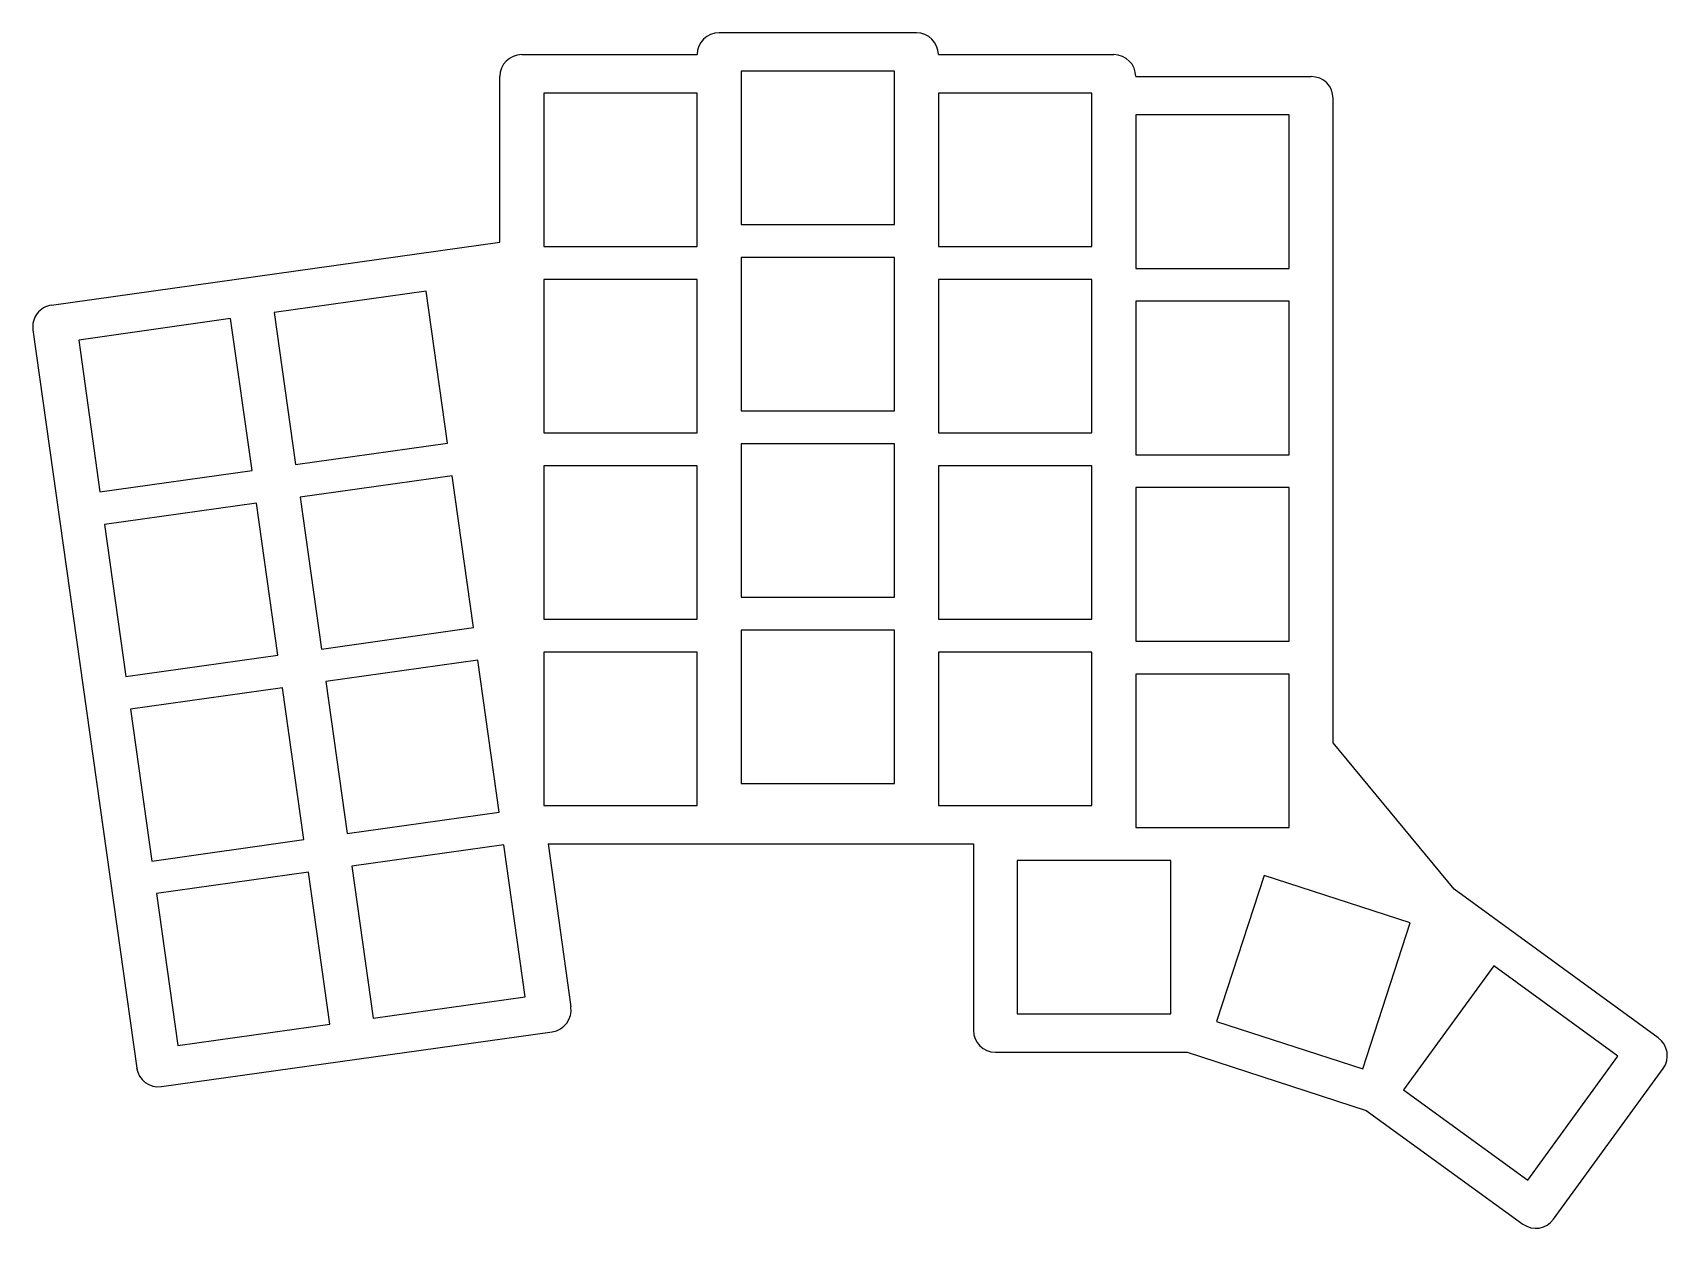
# Model space of a CAD drawing. Header units: millimetres. Extents: x 81 to 230, y -175 to -66.
import ezdxf

# ---------------------------------------------------------------- set-up
doc = ezdxf.new("R2010")
doc.units = ezdxf.units.MM

msp = doc.modelspace()

# ---------------------------------------------------------------- linework, layer by layer
for p, q in [((161.41, -65.51), (143.41, -65.51)), ((125.41, -67.51), (141.41, -67.51)), ((163.41, -67.51), (179.41, -67.51)), ((123.41, -84.61), (123.41, -69.51)), ((159.41, -69.01), (145.41, -69.01)), ((145.41, -69.01), (145.41, -83.01)), ((159.41, -83.01), (159.41, -69.01)), ((181.41, -69.51), (197.41, -69.51)), ((141.41, -71.01), (127.41, -71.01)), ((127.41, -71.01), (127.41, -85.01)), ((141.41, -85.01), (141.41, -71.01)), ((177.41, -71.01), (163.41, -71.01)), ((163.41, -71.01), (163.41, -85.01)), ((177.41, -85.01), (177.41, -71.01)), ((199.41, -130.29), (199.41, -71.51)), ((195.41, -73.01), (181.41, -73.01)), ((181.41, -73.01), (181.41, -87.01)), ((195.41, -87.01), (195.41, -73.01)), ((145.41, -83.01), (159.41, -83.01)), ((82.53, -90.35), (123.41, -84.61)), ((127.41, -85.01), (141.41, -85.01)), ((159.41, -86.01), (145.41, -86.01)), ((145.41, -86.01), (145.41, -100.01)), ((159.41, -100.01), (159.41, -86.01)), ((163.41, -85.01), (177.41, -85.01)), ((181.41, -87.01), (195.41, -87.01)), ((116.68, -89.09), (102.82, -91.03)), ((118.63, -102.95), (116.68, -89.09)), ((141.41, -88.01), (127.41, -88.01)), ((127.41, -88.01), (127.41, -102.01)), ((141.41, -102.01), (141.41, -88.01)), ((177.41, -88.01), (163.41, -88.01)), ((163.41, -88.01), (163.41, -102.01)), ((177.41, -102.01), (177.41, -88.01)), ((195.41, -90.01), (181.41, -90.01)), ((181.41, -90.01), (181.41, -104.01)), ((195.41, -104.01), (195.41, -90.01)), ((98.86, -91.59), (85, -93.54)), ((100.81, -105.45), (98.86, -91.59)), ((102.82, -91.03), (104.77, -104.9)), ((80.83, -92.61), (90.29, -159.95)), ((85, -93.54), (86.94, -107.4)), ((145.41, -100.01), (159.41, -100.01)), ((127.41, -102.01), (141.41, -102.01)), ((163.41, -102.01), (177.41, -102.01)), ((104.77, -104.9), (118.63, -102.95)), ((159.41, -103.01), (145.41, -103.01)), ((145.41, -103.01), (145.41, -117.01)), ((159.41, -117.01), (159.41, -103.01)), ((181.41, -104.01), (195.41, -104.01)), ((86.94, -107.4), (100.81, -105.45)), ((141.41, -105.01), (127.41, -105.01)), ((127.41, -105.01), (127.41, -119.01)), ((141.41, -119.01), (141.41, -105.01)), ((177.41, -105.01), (163.41, -105.01)), ((163.41, -105.01), (163.41, -119.01)), ((177.41, -119.01), (177.41, -105.01)), ((119.05, -105.92), (105.19, -107.87)), ((121, -119.78), (119.05, -105.92)), ((195.41, -107.01), (181.41, -107.01)), ((181.41, -107.01), (181.41, -121.01)), ((195.41, -121.01), (195.41, -107.01)), ((101.23, -108.42), (87.36, -110.37)), ((103.17, -122.29), (101.23, -108.42)), ((105.19, -107.87), (107.14, -121.73)), ((87.36, -110.37), (89.31, -124.24)), ((145.41, -117.01), (159.41, -117.01)), ((127.41, -119.01), (141.41, -119.01)), ((163.41, -119.01), (177.41, -119.01)), ((107.14, -121.73), (121, -119.78)), ((159.41, -120.01), (145.41, -120.01)), ((145.41, -120.01), (145.41, -134.01)), ((159.41, -134.01), (159.41, -120.01)), ((141.41, -122.01), (127.41, -122.01)), ((127.41, -122.01), (127.41, -136.01)), ((141.41, -136.01), (141.41, -122.01)), ((177.41, -122.01), (163.41, -122.01)), ((163.41, -122.01), (163.41, -136.01)), ((177.41, -136.01), (177.41, -122.01)), ((181.41, -121.01), (195.41, -121.01)), ((89.31, -124.24), (103.17, -122.29)), ((121.42, -122.75), (107.55, -124.7)), ((123.36, -136.62), (121.42, -122.75)), ((107.55, -124.7), (109.5, -138.57)), ((195.41, -124.01), (181.41, -124.01)), ((181.41, -124.01), (181.41, -138.01)), ((195.41, -138.01), (195.41, -124.01)), ((103.59, -125.26), (89.73, -127.21)), ((105.54, -139.12), (103.59, -125.26)), ((89.73, -127.21), (91.68, -141.07)), ((210.44, -143.63), (199.41, -130.29)), ((145.41, -134.01), (159.41, -134.01)), ((109.5, -138.57), (123.36, -136.62)), ((127.41, -136.01), (141.41, -136.01)), ((163.41, -136.01), (177.41, -136.01)), ((181.41, -138.01), (195.41, -138.01)), ((91.68, -141.07), (105.54, -139.12)), ((123.78, -139.59), (109.92, -141.54)), ((125.73, -153.45), (123.78, -139.59)), ((127.81, -139.51), (129.9, -154.38)), ((127.81, -139.51), (166.61, -139.51)), ((166.61, -139.51), (166.61, -156.51)), ((109.92, -141.54), (111.87, -155.4)), ((184.61, -141.01), (170.61, -141.01)), ((170.61, -141.01), (170.61, -155.01)), ((184.61, -155.01), (184.61, -141.01)), ((105.96, -142.09), (92.09, -144.04)), ((107.91, -155.96), (105.96, -142.09)), ((193.12, -142.39), (188.79, -155.7)), ((206.43, -146.71), (193.12, -142.39)), ((92.09, -144.04), (94.04, -157.91)), ((229.07, -157.2), (210.44, -143.63)), ((202.11, -160.03), (206.43, -146.71)), ((214.06, -150.63), (205.84, -161.95)), ((225.39, -158.86), (214.06, -150.63)), ((111.87, -155.4), (125.73, -153.45)), ((170.61, -155.01), (184.61, -155.01)), ((94.04, -157.91), (107.91, -155.96)), ((188.79, -155.7), (202.11, -160.03)), ((92.55, -161.65), (128.2, -156.64)), ((168.61, -158.51), (186.1, -158.51)), ((186.1, -158.51), (202.44, -163.82)), ((217.16, -170.18), (225.39, -158.86)), ((219.52, -173.75), (229.51, -160)), ((205.84, -161.95), (217.16, -170.18)), ((202.44, -163.82), (216.72, -174.19))]:
    msp.add_line(p, q)
for centre, start, end in [((143.41, -67.51), 90, 180), ((161.41, -67.51), 360, 450), ((125.41, -69.51), 90, 180), ((179.41, -69.51), 0, 90), ((197.41, -71.51), 0, 90), ((82.81, -92.33), 98, 188), ((127.92, -154.66), 278, 368), ((168.61, -156.51), 180, 270), ((227.89, -158.82), 324, 413.9106), ((92.27, -159.67), 188, 278), ((217.9, -172.57), 234, 324)]:
    msp.add_arc(centre, 2, start, end)

doc.saveas('drawing.dxf')
